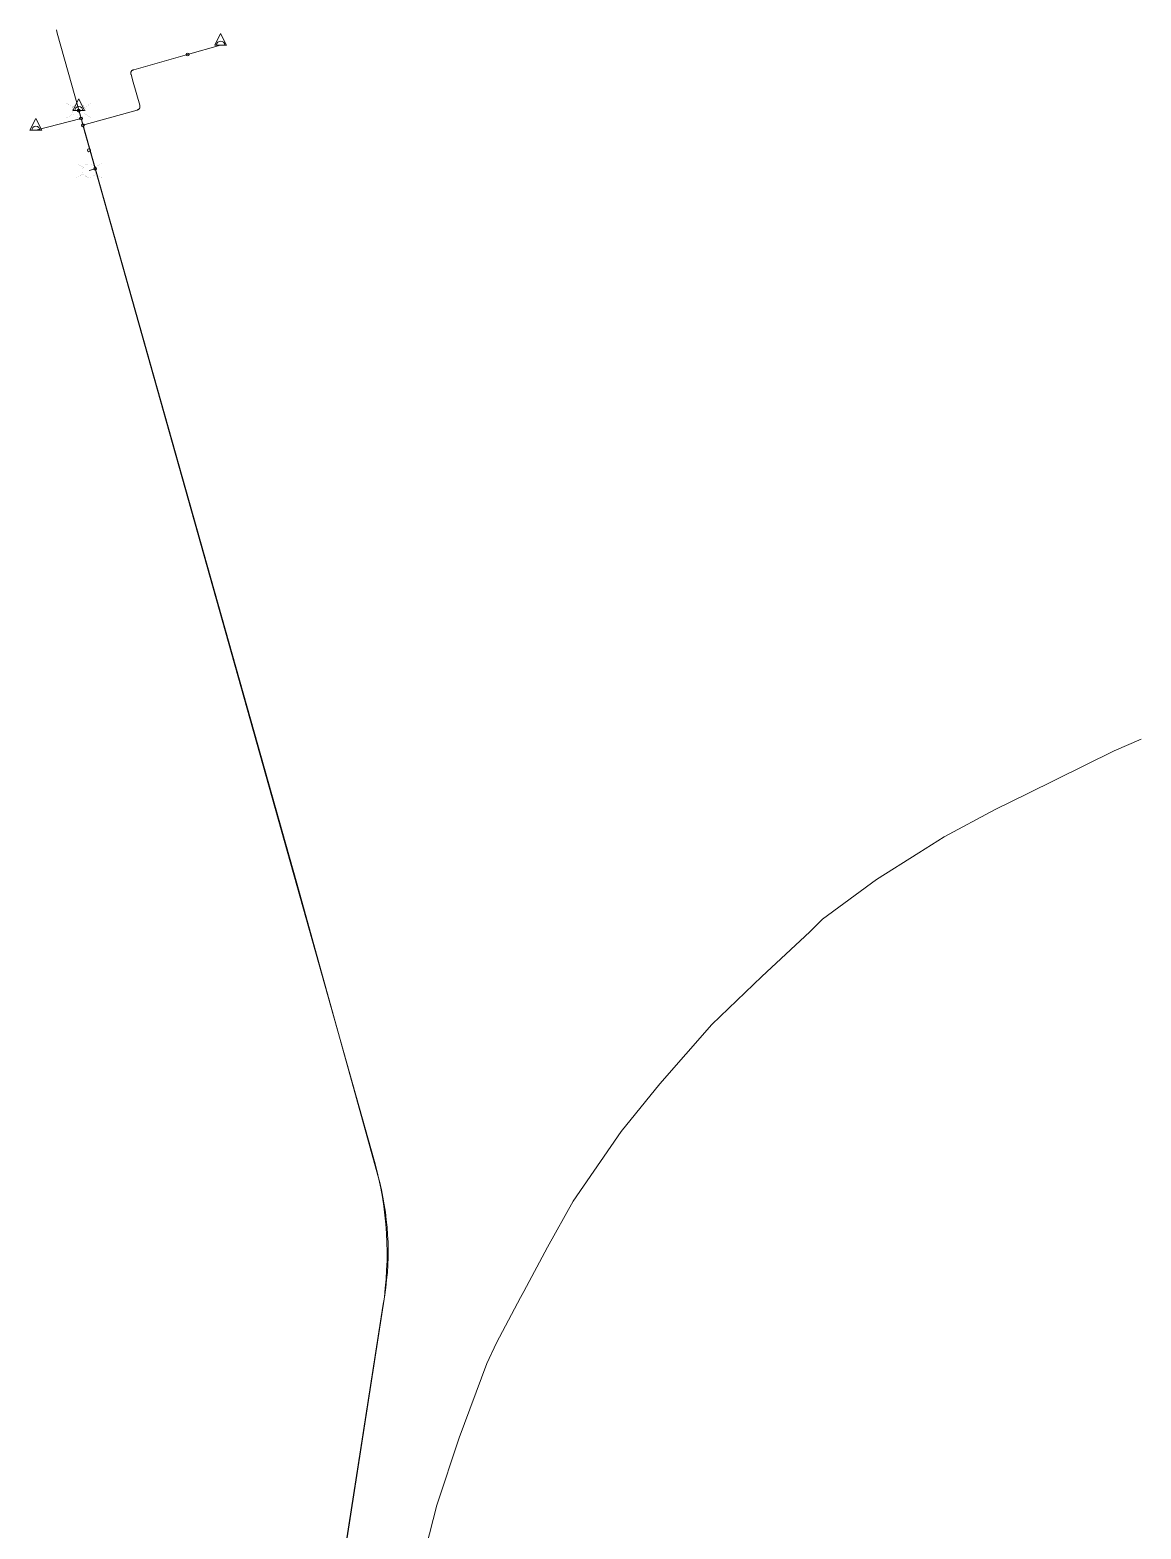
# Model space of a CAD drawing. Header units: metres. Extents: x 170451 to 171053, y 369610 to 370017.
# Drawn here: x 170547.8 to 170690.5, y 369807.5 to 370000.2 of the extents above; entities that cross this region are included whole.
import ezdxf

# ---------------------------------------------------------------- set-up
doc = ezdxf.new("R2010")
doc.units = ezdxf.units.M
for name, color, linetype, lineweight in [('B-OI-KL-ET_LS_AANSLUITNET_230 V_4x6Cu-G', 14, 'Continuous', 18), ('B-OI-KL-ET_LS_AANSLUITPUNT-S', 7, 'Continuous', 18), ('B-OI-KL-ET_LS_DISTRIBUTIE_400 V_4x150Al-G', 14, 'Continuous', 18), ('B-OI-KL-ET_LS_DISTRIBUTIE_400 V_4x95Al-G', 14, 'Continuous', 18), ('B-OI-KL-ET_LS_DISTRIBUTIE_400 V_OVERIG-G', 14, 'Continuous', 18), ('B-OI-KL-ET_LS_MOF-S', 14, 'Continuous', 18), ('B-OI-KL-ET_MS_DISTRIBUTIE_10 kV_OVERIG-G', 12, 'Continuous', 18), ('B-OI-KL-ET_OV_AANSLUITPUNT-S', 7, 'Continuous', 18), ('B-OI-KL-ET_OV_DISTRIBUTIE_400 V_4x6Cu-G', 14, 'Continuous', 18)]:
    doc.layers.add(name, color=color, linetype=linetype, lineweight=lineweight)

# ---------------------------------------------------------------- blocks, each defined once
blk = doc.blocks.new('B-SKL-ET_MOF_AANSLUIT AFTAK-SO')
blk.add_circle((0, 0), 0.188)
blk = doc.blocks.new('B-SKL-ET_MOF_VERBINDING-SO')
blk.add_circle((0, 0), 0.188)
blk = doc.blocks.new('B-SKL-ET_MOF_AFTAK-SO')
blk.add_circle((0, 0), 0.188)
blk = doc.blocks.new('B-SKL-ET_AANSLUITPUNT_OV-SO')
at = {"const_width": 0.01, "flags": 128}
for points in [[(-1.64, 0.95), (-0.75, 0.43)], [(0, 1.9), (0, 0.86)], [(1.64, 0.95), (0.75, 0.43)], [(-1.64, -0.95), (-0.75, -0.43)], [(0, -1.9), (0, -0.86)], [(1.64, -0.95), (0.75, -0.43)]]:
    blk.add_lwpolyline(points, dxfattribs=at)
at = {"const_width": 0.01}
blk.add_lwpolyline([(0, 0.86, 1), (0, -0.86, 1)], format="xyb", close=True, dxfattribs=at)
blk = doc.blocks.new('B-SKL-ET_AANSLUITPUNT-SO')
at = {"color": 0, "linetype": 'Continuous'}
blk.add_lwpolyline([(0.75, 0), (0, 1.5), (-0.75, 0)], close=True, dxfattribs=at)
blk.add_arc((0, 0), 0.526, 0, 180, dxfattribs=at)

msp = doc.modelspace()

# ---------------------------------------------------------------- linework, layer by layer
at = {"layer": 'B-OI-KL-ET_LS_AANSLUITNET_230 V_4x6Cu-G', "color": 16, "true_color": 0x800000}
msp.add_line((170568.046, 369997.021), (170572.28, 369998.218), dxfattribs=at)
msp.add_polyline3d([(170554.592, 369987.918, 0), (170561.542, 369989.882, 0), (170561.6023, 369989.899, 0), (170561.6528, 369989.9214, 0), (170561.7034, 369989.9438, 0), (170561.7444, 369989.9716, 0), (170561.7853, 369989.9993, 0), (170561.8166, 369990.0325, 0), (170561.8479, 369990.0657, 0), (170561.8695, 369990.1043, 0), (170561.8911, 369990.1428, 0), (170561.9031, 369990.1868, 0), (170561.9151, 369990.2307, 0), (170561.9174, 369990.2801, 0), (170561.9197, 369990.3294, 0), (170561.9123, 369990.3841, 0), (170561.905, 369990.4389, 0), (170561.888, 369990.499, 0), (170561.044, 369993.482, 0), (170560.772, 369994.445, 0), (170560.755, 369994.5051, 0), (170560.7476, 369994.5599, 0), (170560.7403, 369994.6146, 0), (170560.7426, 369994.6639, 0), (170560.7448, 369994.7133, 0), (170560.7568, 369994.7572, 0), (170560.7687, 369994.8012, 0), (170560.7903, 369994.8398, 0), (170560.8118, 369994.8783, 0), (170560.843, 369994.9115, 0), (170560.8742, 369994.9447, 0), (170560.9151, 369994.9724, 0), (170560.9559, 369995.0002, 0), (170561.0064, 369995.0226, 0), (170561.0569, 369995.045, 0), (170561.117, 369995.062, 0), (170568.046, 369997.021, 0)], dxfattribs=at)
at = {"layer": 'B-OI-KL-ET_LS_DISTRIBUTIE_400 V_4x150Al-G', "color": 16, "true_color": 0x800000}
msp.add_polyline3d([(170594.579, 369786.878, 0), (170595.414, 369790.867, 0), (170596.814, 369797.857, 0), (170600.064, 369810.61, 0), (170602.928, 369819.263, 0), (170606.465, 369828.795, 0), (170607.724, 369831.473, 0), (170610.818, 369837.27, 0), (170611.254, 369838.044, 0), (170614.258, 369843.739, 0), (170617.573, 369849.646, 0), (170623.753, 369858.63, 0), (170628.709, 369864.742, 0), (170635.4, 369872.35, 0), (170641.826, 369878.522, 0), (170647.953, 369884.264, 0), (170649.614, 369885.889, 0), (170656.556, 369891.003, 0), (170661.985, 369894.427, 0), (170665.235, 369896.496, 0), (170671.769, 369899.981, 0), (170675.91, 369902.008, 0), (170687.083, 369907.54, 0), (170690.519, 369909.033, 0)], dxfattribs=at)
at = {"layer": 'B-OI-KL-ET_LS_DISTRIBUTIE_400 V_4x95Al-G', "color": 16, "true_color": 0x800000}
msp.add_polyline3d([(170554.06, 369989.81, 0), (170554.098, 369989.676, 0), (170554.345, 369988.797, 0), (170554.592, 369987.918, 0), (170556.162, 369982.334, 0), (170592.038, 369854.737, 0), (170592.3527, 369853.6146, 0), (170592.6071, 369852.4771, 0), (170592.8626, 369851.3347, 0), (170593.0566, 369850.1804, 0), (170593.2512, 369849.0226, 0), (170593.3834, 369847.8562, 0), (170593.5157, 369846.6881, 0), (170593.5851, 369845.5146, 0), (170593.6544, 369844.3411, 0), (170593.6606, 369843.1656, 0), (170593.6667, 369841.9918, 0), (170593.6099, 369840.8195, 0), (170593.5532, 369839.6505, 0), (170593.434, 369838.4863, 0), (170593.3153, 369837.3272, 0), (170593.135, 369836.176, 0), (170587.769, 369801.722, 0)], dxfattribs=at)
at = {"layer": 'B-OI-KL-ET_LS_DISTRIBUTIE_400 V_OVERIG-G', "color": 16, "true_color": 0x800000}
for p, q in [((170554.345, 369988.797), (170548.541, 369987.276)), ((170556.162, 369982.334), (170555.406, 369982.1))]:
    msp.add_line(p, q, dxfattribs=at)
at = {"layer": 'B-OI-KL-ET_MS_DISTRIBUTIE_10 kV_OVERIG-G', "color": 14, "true_color": 0xa60000}
msp.add_polyline3d([(170579.805, 369750.03, 0), (170593.366, 369837.617, 0), (170593.5126, 369838.5694, 0), (170593.6089, 369839.5282, 0), (170593.7056, 369840.4911, 0), (170593.7514, 369841.4578, 0), (170593.7972, 369842.4271, 0), (170593.7917, 369843.3976, 0), (170593.7862, 369844.3695, 0), (170593.7292, 369845.3397, 0), (170593.6722, 369846.3099, 0), (170593.5639, 369847.2758, 0), (170593.4557, 369848.2404, 0), (170593.2966, 369849.1979, 0), (170593.1379, 369850.1527, 0), (170592.9291, 369851.0978, 0), (170592.7211, 369852.039, 0), (170592.464, 369852.968, 0), (170582.07, 369890.51, 0), (170551.29, 369999.75, 0), (170551.1979, 370000.1711, 0)], dxfattribs=at)
at = {"layer": 'B-OI-KL-ET_OV_DISTRIBUTIE_400 V_4x6Cu-G', "color": 16, "true_color": 0x800000}
msp.add_polyline3d([(170554.06, 369989.81, 0), (170554.098, 369989.676, 0), (170554.345, 369988.797, 0), (170554.592, 369987.918, 0), (170556.162, 369982.334, 0), (170592.038, 369854.737, 0), (170592.3527, 369853.6146, 0), (170592.6071, 369852.4771, 0), (170592.8626, 369851.3347, 0), (170593.0566, 369850.1804, 0), (170593.2512, 369849.0226, 0), (170593.3834, 369847.8562, 0), (170593.5157, 369846.6881, 0), (170593.5851, 369845.5146, 0), (170593.6544, 369844.3411, 0), (170593.6606, 369843.1656, 0), (170593.6667, 369841.9918, 0), (170593.6099, 369840.8195, 0), (170593.5532, 369839.6505, 0), (170593.434, 369838.4863, 0), (170593.3153, 369837.3272, 0), (170593.135, 369836.176, 0), (170587.769, 369801.722, 0)], dxfattribs=at)

# ---------------------------------------------------------------- block references
at = {"layer": 'B-OI-KL-ET_LS_AANSLUITPUNT-S'}
for p in [(170572.28, 369998.218), (170554.06, 369989.81), (170548.541, 369987.276)]:
    msp.add_blockref('B-SKL-ET_AANSLUITPUNT-SO', p, dxfattribs=at)
at = {"layer": 'B-OI-KL-ET_LS_MOF-S'}
for name, p in [('B-SKL-ET_MOF_AANSLUIT AFTAK-SO', (170568.046, 369997.021)), ('B-SKL-ET_MOF_VERBINDING-SO', (170554.06, 369989.81)), ('B-SKL-ET_MOF_AANSLUIT AFTAK-SO', (170554.06, 369989.81)), ('B-SKL-ET_MOF_AANSLUIT AFTAK-SO', (170554.345, 369988.797)), ('B-SKL-ET_MOF_AANSLUIT AFTAK-SO', (170554.592, 369987.918)), ('B-SKL-ET_MOF_AFTAK-SO', (170555.37, 369984.72)), ('B-SKL-ET_MOF_AANSLUIT AFTAK-SO', (170556.162, 369982.334))]:
    msp.add_blockref(name, p, dxfattribs=at)
at = {"layer": 'B-OI-KL-ET_OV_AANSLUITPUNT-S'}
for p in [(170554.06, 369989.81), (170555.406, 369982.1)]:
    msp.add_blockref('B-SKL-ET_AANSLUITPUNT_OV-SO', p, dxfattribs=at)

doc.saveas('drawing.dxf')
